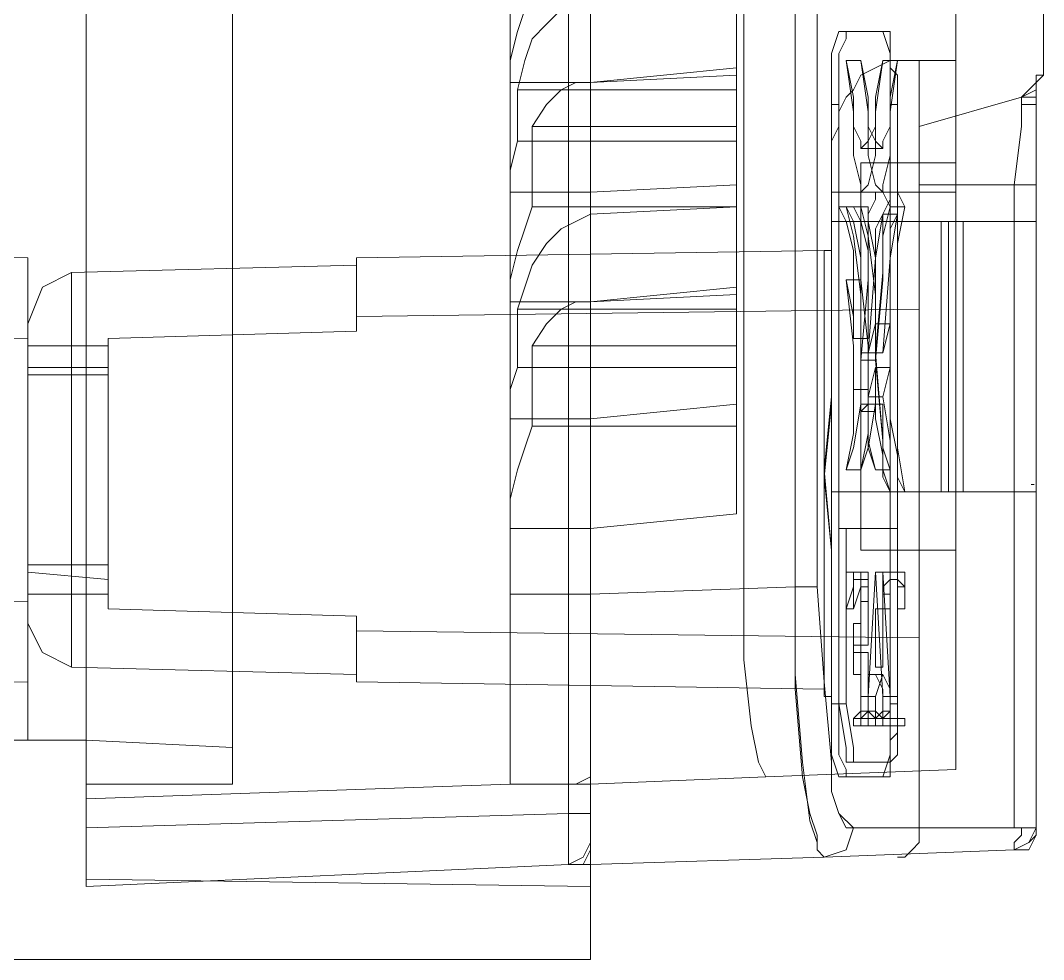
# Model space of a CAD drawing. Header units: millimetres. Extents: x 2788 to 2954, y 1337 to 1391.
# Drawn here: x 2903.5231 to 2903.6712, y 1348.3025 to 1348.4385 of the extents above; entities that cross this region are included whole.
import ezdxf

# ---------------------------------------------------------------- set-up
doc = ezdxf.new("R2010")
doc.units = ezdxf.units.MM
doc.layers.add('PDF_0', color=7, linetype='Continuous')

msp = doc.modelspace()

# ---------------------------------------------------------------- linework, layer by layer
at = {"layer": 'PDF_0', "lineweight": 15}
msp.add_lwpolyline([(2902.918745417022, 1348.530555654757, 0.315900315948668), (2902.927212377022, 1348.519442769757), (2902.927212377022, 1348.305652029757), (2902.927212377022, 1348.302476919757), (2902.949438147023, 1348.302476919757), (2902.949438147023, 1348.305652029757), (2902.949438147023, 1348.361745639757), (2903.522016317022, 1348.361745639757), (2903.522016317022, 1348.303535289757), (2903.522016317022, 1348.302476919757), (2903.605627547023, 1348.302476919757), (2903.605627547023, 1348.303535289757), (2903.605627547023, 1350.374765379757), (2903.605627547023, 1350.376882119757), (2903.522016317022, 1350.376882119757), (2903.522016317022, 1350.374765379757), (2903.522016317022, 1350.315496659757), (2902.949438147023, 1350.315496659757), (2902.949438147023, 1350.372648639757), (2902.949438147023, 1350.376882119757), (2902.927212377022, 1350.376882119757), (2902.927212377022, 1350.372648639757), (2902.927212377022, 1350.159916269757, 0.3159003159497631), (2902.918745417022, 1350.148803384757)], format="xyb", dxfattribs=at)
for points in [[(2903.670188117023, 1348.430539689757), (2903.670188117023, 1348.429481319757), (2903.670188117023, 1348.426306209757), (2903.670188117023, 1348.414664139757), (2903.670188117023, 1348.409372289757), (2903.670188117023, 1348.370212599757), (2903.670188117023, 1348.321527579757), (2903.643728867023, 1348.321527579757), (2903.641612127023, 1348.323644319757), (2903.640553757023, 1348.326819429757), (2903.640553757023, 1348.331052909757), (2903.639495387023, 1348.342694979757), (2903.638437017023, 1348.356453789757), (2903.638437017023, 1350.240352389757), (2903.639495387023, 1350.255169569757), (2903.640553757023, 1350.267870009757), (2903.640553757023, 1350.272103489757), (2903.641612127023, 1350.276336969757), (2903.642670497023, 1350.278453709757), (2903.643728867023, 1350.278453709757)], [(2903.638437017023, 1350.240352389757), (2903.637378647023, 1350.240352389757), (2903.635261907023, 1350.240352389757), (2903.635261907023, 1348.356453789757), (2903.637378647023, 1348.356453789757), (2903.638437017023, 1348.356453789757)], [(2903.670188117023, 1348.429481319757), (2903.671246487022, 1348.430539689757), (2903.671246487022, 1348.531084839757)], [(2903.605627547023, 1348.445356869757), (2903.626794947023, 1348.446415239757), (2903.626794947023, 1348.430539689757), (2903.605627547023, 1348.429481319757)], [(2903.671246487022, 1348.430539689757), (2903.670188117023, 1348.430539689757), (2903.670188117023, 1348.429481319757), (2903.670188117023, 1348.426306209757), (2903.670188117023, 1348.414664139757), (2903.670188117023, 1348.423131099757), (2903.670188117023, 1348.426306209757), (2903.670188117023, 1348.427364579757)], [(2903.605627547023, 1348.413605769757), (2903.626794947023, 1348.414664139757), (2903.626794947023, 1348.398788589757), (2903.605627547023, 1348.397730219757)], [(2903.626794947023, 1348.411489029757), (2903.605627547023, 1348.411489029757)], [(2903.670188117023, 1348.409372289757), (2903.670188117023, 1348.370212599757)], [(2903.605627547023, 1348.380796299757), (2903.626794947023, 1348.382913039757), (2903.626794947023, 1348.367037489757), (2903.605627547023, 1348.364920749757)], [(2903.626794947023, 1348.379737929757), (2903.605627547023, 1348.379737929757)], [(2903.605627547023, 1348.316235729757), (2903.639495387023, 1348.317294099757), (2903.642670497023, 1348.318352469757), (2903.643728867023, 1348.321527579757), (2903.642670497023, 1348.321527579757), (2903.641612127023, 1348.323644319757), (2903.640553757023, 1348.326819429757), (2903.640553757023, 1348.331052909757), (2903.639495387023, 1348.342694979757), (2903.638437017023, 1348.356453789757), (2903.637378647023, 1348.356453789757), (2903.635261907023, 1348.356453789757), (2903.635261907023, 1348.343753349757), (2903.636320277023, 1348.331052909757), (2903.637378647023, 1348.322585949757), (2903.638437017023, 1348.319410839757), (2903.638437017023, 1348.318352469757)], [(2903.639495387023, 1348.317294099757), (2903.638437017023, 1348.318352469757), (2903.638437017023, 1348.320469209757), (2903.637378647023, 1348.323644319757), (2903.636320277023, 1348.328936169757), (2903.635261907023, 1348.341636609757), (2903.635261907023, 1348.356453789757), (2903.605627547023, 1348.355395419757)], [(2903.643728867023, 1348.321527579757), (2903.642670497023, 1348.318352469757), (2903.639495387023, 1348.317294099757), (2903.667013007022, 1348.318352469757), (2903.669129747022, 1348.319410839757), (2903.670188117023, 1348.321527579757)], [(2903.669129747022, 1348.319410839757), (2903.670188117023, 1348.320469209757), (2903.669129747022, 1348.318352469757), (2903.667013007022, 1348.318352469757), (2903.668071377023, 1348.318352469757)]]:
    msp.add_lwpolyline(points, dxfattribs=at)
at = {"layer": 'PDF_0', "lineweight": 0}
for points in [[(2903.658546047022, 1348.432656429757), (2903.658546047022, 1348.790385489757)], [(2903.627853317023, 1348.744875579757), (2903.627853317023, 1348.356453789757), (2903.627853317023, 1348.345870089757), (2903.628911687023, 1348.336344759757), (2903.629970057023, 1348.331052909757), (2903.631028427023, 1348.328936169757), (2903.658546047022, 1348.329994539757), (2903.658546047022, 1348.361745639757), (2903.658546047022, 1348.370212599757), (2903.657487677023, 1348.370212599757), (2903.657487677023, 1348.409372289757), (2903.658546047022, 1348.409372289757), (2903.650079087023, 1348.409372289757), (2903.653254197023, 1348.409372289757), (2903.654312567023, 1348.409372289757), (2903.656429307022, 1348.409372289757), (2903.654312567023, 1348.409372289757), (2903.653254197023, 1348.409372289757), (2903.650079087023, 1348.409372289757), (2903.647962347023, 1348.409372289757), (2903.645845607023, 1348.409372289757), (2903.644787237023, 1348.409372289757), (2903.643728867023, 1348.409372289757), (2903.642670497023, 1348.409372289757), (2903.641612127023, 1348.409372289757), (2903.640553757023, 1348.409372289757), (2903.653254197023, 1348.409372289757), (2903.667013007022, 1348.409372289757), (2903.670188117023, 1348.409372289757), (2903.667013007022, 1348.409372289757), (2903.667013007022, 1348.414664139757), (2903.653254197023, 1348.414664139757)], [(2903.553767417023, 1348.729000029757), (2903.553767417023, 1348.364920749757), (2903.553767417023, 1348.327877799757), (2903.532600017023, 1348.327877799757)], [(2903.532600017023, 1348.545902019757), (2903.532600017023, 1348.314118989757)], [(2903.593985477023, 1348.501450479757), (2903.593985477023, 1348.327877799757), (2903.532600017023, 1348.325761059757)], [(2903.602452437023, 1348.498275369757), (2903.602452437023, 1348.323644319757), (2903.602452437023, 1348.318352469757), (2903.602452437023, 1348.316235729757), (2903.605627547023, 1348.316235729757)], [(2903.626794947023, 1348.396671849757), (2903.626794947023, 1348.388204889757), (2903.595043847023, 1348.388204889757), (2903.595043847023, 1348.396671849757), (2903.596102217023, 1348.399846959757), (2903.597160587023, 1348.403022069757), (2903.599277327023, 1348.406197179757), (2903.601394067023, 1348.408313919757), (2903.603510807023, 1348.409372289757), (2903.605627547023, 1348.410430659757), (2903.605627547023, 1348.429481319757), (2903.593985477023, 1348.429481319757), (2903.593985477023, 1348.432656429757), (2903.595043847023, 1348.436889909757), (2903.596102217023, 1348.440065019757)], [(2903.601394067023, 1348.440065019757), (2903.599277327023, 1348.437948279757), (2903.597160587023, 1348.435831539757), (2903.596102217023, 1348.432656429757), (2903.595043847023, 1348.428422949757), (2903.626794947023, 1348.428422949757), (2903.626794947023, 1348.430539689757)], [(2903.641612127023, 1348.328936169757), (2903.640553757023, 1348.332111279757), (2903.640553757023, 1348.339519869757), (2903.640553757023, 1348.332111279757), (2903.641612127023, 1348.328936169757), (2903.647962347023, 1348.328936169757), (2903.649020717023, 1348.332111279757), (2903.649020717023, 1348.339519869757), (2903.649020717023, 1348.426306209757), (2903.649020717023, 1348.433714799757), (2903.647962347023, 1348.436889909757), (2903.649020717023, 1348.436889909757), (2903.649020717023, 1348.435831539757), (2903.649020717023, 1348.434773169757), (2903.649020717023, 1348.433714799757), (2903.649020717023, 1348.431598059757), (2903.650079087023, 1348.430539689757), (2903.650079087023, 1348.428422949757), (2903.650079087023, 1348.426306209757)], [(2903.649020717023, 1348.331052909757), (2903.650079087023, 1348.332111279757), (2903.650079087023, 1348.333169649757), (2903.650079087023, 1348.339519869757), (2903.650079087023, 1348.426306209757), (2903.649020717023, 1348.426306209757), (2903.649020717023, 1348.433714799757), (2903.647962347023, 1348.436889909757), (2903.641612127023, 1348.436889909757), (2903.640553757023, 1348.433714799757), (2903.640553757023, 1348.426306209757), (2903.640553757023, 1348.433714799757), (2903.641612127023, 1348.436889909757)], [(2903.641612127023, 1348.426306209757), (2903.641612127023, 1348.428422949757), (2903.641612127023, 1348.430539689757), (2903.641612127023, 1348.432656429757), (2903.641612127023, 1348.433714799757), (2903.642670497023, 1348.435831539757), (2903.642670497023, 1348.436889909757), (2903.647962347023, 1348.436889909757)], [(2903.642670497023, 1348.436889909757), (2903.642670497023, 1348.436889909757)], [(2903.647962347023, 1348.436889909757), (2903.647962347023, 1348.436889909757)], [(2903.597160587023, 1348.423131099757), (2903.599277327023, 1348.426306209757), (2903.601394067023, 1348.428422949757), (2903.603510807023, 1348.429481319757), (2903.605627547023, 1348.429481319757), (2903.626794947023, 1348.431598059757)], [(2903.651137457023, 1348.417839249757), (2903.653254197023, 1348.417839249757), (2903.653254197023, 1348.432656429757), (2903.651137457023, 1348.432656429757), (2903.649020717023, 1348.432656429757), (2903.646903977023, 1348.431598059757), (2903.644787237023, 1348.430539689757), (2903.643728867023, 1348.428422949757), (2903.642670497023, 1348.427364579757), (2903.641612127023, 1348.425247839757), (2903.641612127023, 1348.423131099757), (2903.640553757023, 1348.421014359757), (2903.640553757023, 1348.413605769757)], [(2903.642670497023, 1348.432656429757), (2903.643728867023, 1348.425247839757), (2903.643728867023, 1348.418897619757), (2903.644787237023, 1348.414664139757), (2903.644787237023, 1348.413605769757), (2903.645845607023, 1348.414664139757), (2903.646903977023, 1348.418897619757), (2903.646903977023, 1348.425247839757), (2903.647962347023, 1348.432656429757)], [(2903.650079087023, 1348.361745639757), (2903.658546047022, 1348.361745639757), (2903.658546047022, 1348.413605769757), (2903.658546047022, 1348.418897619757), (2903.658546047022, 1348.413605769757), (2903.653254197023, 1348.413605769757), (2903.653254197023, 1348.417839249757), (2903.644787237023, 1348.417839249757), (2903.650079087023, 1348.417839249757), (2903.650079087023, 1348.409372289757), (2903.649020717023, 1348.409372289757), (2903.647962347023, 1348.409372289757), (2903.646903977023, 1348.409372289757), (2903.645845607023, 1348.409372289757), (2903.644787237023, 1348.409372289757), (2903.644787237023, 1348.417839249757), (2903.644787237023, 1348.409372289757), (2903.644787237023, 1348.417839249757), (2903.650079087023, 1348.417839249757), (2903.658546047022, 1348.417839249757), (2903.658546047022, 1348.424189469757), (2903.658546047022, 1348.428422949757), (2903.658546047022, 1348.431598059757), (2903.658546047022, 1348.432656429757), (2903.658546047022, 1348.431598059757)], [(2903.644787237023, 1348.432656429757), (2903.645845607023, 1348.425247839757), (2903.645845607023, 1348.418897619757), (2903.646903977023, 1348.414664139757), (2903.647962347023, 1348.413605769757), (2903.647962347023, 1348.414664139757), (2903.649020717023, 1348.418897619757), (2903.649020717023, 1348.425247839757), (2903.650079087023, 1348.432656429757)], [(2903.658546047022, 1348.409372289757), (2903.658546047022, 1348.417839249757), (2903.658546047022, 1348.424189469757), (2903.658546047022, 1348.428422949757), (2903.658546047022, 1348.431598059757), (2903.658546047022, 1348.432656429757), (2903.653254197023, 1348.432656429757)], [(2903.658546047022, 1348.432656429757), (2903.658546047022, 1348.432656429757)], [(2903.671246487022, 1348.430539689757), (2903.671246487022, 1348.430539689757)], [(2903.670188117023, 1348.429481319757), (2903.668071377023, 1348.427364579757), (2903.668071377023, 1348.426306209757), (2903.668071377023, 1348.423131099757), (2903.667013007022, 1348.414664139757), (2903.669129747022, 1348.414664139757), (2903.670188117023, 1348.414664139757), (2903.669129747022, 1348.414664139757), (2903.667013007022, 1348.414664139757), (2903.668071377023, 1348.423131099757), (2903.668071377023, 1348.426306209757), (2903.668071377023, 1348.427364579757), (2903.653254197023, 1348.423131099757), (2903.653254197023, 1348.414664139757), (2903.653254197023, 1348.409372289757), (2903.653254197023, 1348.370212599757), (2903.653254197023, 1348.321527579757), (2903.667013007022, 1348.321527579757), (2903.667013007022, 1348.370212599757)], [(2903.595043847023, 1348.428422949757), (2903.595043847023, 1348.421014359757), (2903.626794947023, 1348.421014359757)], [(2903.626794947023, 1348.414664139757), (2903.626794947023, 1348.421014359757), (2903.626794947023, 1348.428422949757)], [(2903.668071377023, 1348.427364579757), (2903.668071377023, 1348.427364579757)], [(2903.668071377023, 1348.427364579757), (2903.668071377023, 1348.427364579757)], [(2903.670188117023, 1348.427364579757), (2903.668071377023, 1348.427364579757)], [(2903.640553757023, 1348.379737929757), (2903.640553757023, 1348.426306209757), (2903.641612127023, 1348.426306209757), (2903.641612127023, 1348.339519869757), (2903.640553757023, 1348.339519869757), (2903.640553757023, 1348.367037489757)], [(2903.670188117023, 1348.414664139757), (2903.670188117023, 1348.424189469757), (2903.670188117023, 1348.426306209757), (2903.668071377023, 1348.426306209757)], [(2903.626794947023, 1348.423131099757), (2903.597160587023, 1348.423131099757), (2903.597160587023, 1348.411489029757), (2903.605627547023, 1348.411489029757)], [(2903.605627547023, 1348.413605769757), (2903.593985477023, 1348.413605769757), (2903.593985477023, 1348.416780879757), (2903.595043847023, 1348.421014359757)], [(2903.644787237023, 1348.419955989757), (2903.647962347023, 1348.419955989757)], [(2903.658546047022, 1348.417839249757), (2903.658546047022, 1348.417839249757)], [(2903.657487677023, 1348.370212599757), (2903.659604417023, 1348.370212599757), (2903.667013007022, 1348.370212599757), (2903.668071377023, 1348.370212599757), (2903.669129747022, 1348.370212599757), (2903.670188117023, 1348.370212599757), (2903.667013007022, 1348.370212599757), (2903.653254197023, 1348.370212599757), (2903.640553757023, 1348.370212599757), (2903.640553757023, 1348.409372289757), (2903.640553757023, 1348.413605769757), (2903.644787237023, 1348.413605769757), (2903.653254197023, 1348.413605769757), (2903.653254197023, 1348.361745639757), (2903.653254197023, 1348.329994539757)], [(2903.641612127023, 1348.411489029757), (2903.642670497023, 1348.411489029757), (2903.643728867023, 1348.407255549757), (2903.644787237023, 1348.398788589757), (2903.644787237023, 1348.390321629757), (2903.644787237023, 1348.389263259757), (2903.646903977023, 1348.389263259757), (2903.646903977023, 1348.390321629757), (2903.646903977023, 1348.389263259757), (2903.644787237023, 1348.389263259757), (2903.645845607023, 1348.400905329757), (2903.645845607023, 1348.410430659757), (2903.646903977023, 1348.412547399757), (2903.646903977023, 1348.413605769757), (2903.647962347023, 1348.413605769757), (2903.649020717023, 1348.411489029757), (2903.647962347023, 1348.407255549757), (2903.647962347023, 1348.401963699757), (2903.646903977023, 1348.389263259757), (2903.647962347023, 1348.377621189757), (2903.647962347023, 1348.373387709757), (2903.649020717023, 1348.370212599757), (2903.651137457023, 1348.370212599757), (2903.650079087023, 1348.376562819757), (2903.650079087023, 1348.386088149757), (2903.650079087023, 1348.376562819757), (2903.651137457023, 1348.370212599757), (2903.649020717023, 1348.370212599757), (2903.647962347023, 1348.372329339757), (2903.647962347023, 1348.375504449757), (2903.646903977023, 1348.380796299757), (2903.646903977023, 1348.388204889757), (2903.649020717023, 1348.388204889757), (2903.649020717023, 1348.380796299757), (2903.650079087023, 1348.375504449757), (2903.650079087023, 1348.372329339757), (2903.651137457023, 1348.370212599757), (2903.650079087023, 1348.372329339757), (2903.650079087023, 1348.375504449757), (2903.649020717023, 1348.380796299757), (2903.649020717023, 1348.388204889757)], [(2903.651137457023, 1348.411489029757), (2903.650079087023, 1348.413605769757), (2903.649020717023, 1348.413605769757), (2903.649020717023, 1348.412547399757), (2903.647962347023, 1348.410430659757), (2903.647962347023, 1348.400905329757), (2903.646903977023, 1348.389263259757), (2903.647962347023, 1348.400905329757), (2903.647962347023, 1348.410430659757), (2903.649020717023, 1348.412547399757), (2903.649020717023, 1348.413605769757), (2903.650079087023, 1348.413605769757), (2903.651137457023, 1348.411489029757), (2903.649020717023, 1348.411489029757), (2903.647962347023, 1348.413605769757), (2903.646903977023, 1348.413605769757), (2903.646903977023, 1348.412547399757), (2903.645845607023, 1348.410430659757), (2903.645845607023, 1348.400905329757), (2903.644787237023, 1348.389263259757)], [(2903.650079087023, 1348.413605769757), (2903.647962347023, 1348.413605769757), (2903.644787237023, 1348.413605769757)], [(2903.626794947023, 1348.391379999757), (2903.597160587023, 1348.391379999757), (2903.599277327023, 1348.394555109757), (2903.601394067023, 1348.396671849757), (2903.603510807023, 1348.397730219757), (2903.605627547023, 1348.397730219757), (2903.593985477023, 1348.397730219757), (2903.593985477023, 1348.400905329757), (2903.595043847023, 1348.405138809757), (2903.596102217023, 1348.408313919757), (2903.597160587023, 1348.411489029757)], [(2903.642670497023, 1348.400905329757), (2903.643728867023, 1348.395613479757), (2903.643728867023, 1348.392438369757), (2903.643728867023, 1348.405138809757), (2903.642670497023, 1348.409372289757), (2903.641612127023, 1348.411489029757), (2903.643728867023, 1348.411489029757), (2903.644787237023, 1348.409372289757), (2903.645845607023, 1348.405138809757), (2903.645845607023, 1348.392438369757), (2903.643728867023, 1348.392438369757), (2903.643728867023, 1348.395613479757), (2903.642670497023, 1348.400905329757), (2903.643728867023, 1348.391379999757), (2903.643728867023, 1348.385029779757), (2903.643728867023, 1348.378679559757), (2903.642670497023, 1348.373387709757), (2903.643728867023, 1348.378679559757), (2903.643728867023, 1348.385029779757)], [(2903.642670497023, 1348.411489029757), (2903.644787237023, 1348.411489029757), (2903.645845607023, 1348.411489029757), (2903.645845607023, 1348.409372289757), (2903.646903977023, 1348.404080439757), (2903.646903977023, 1348.390321629757), (2903.644787237023, 1348.390321629757), (2903.644787237023, 1348.404080439757), (2903.643728867023, 1348.409372289757), (2903.642670497023, 1348.411489029757), (2903.641612127023, 1348.411489029757), (2903.642670497023, 1348.409372289757), (2903.643728867023, 1348.405138809757), (2903.643728867023, 1348.392438369757)], [(2903.645845607023, 1348.392438369757), (2903.645845607023, 1348.405138809757), (2903.644787237023, 1348.409372289757), (2903.643728867023, 1348.411489029757), (2903.644787237023, 1348.411489029757), (2903.645845607023, 1348.407255549757), (2903.646903977023, 1348.398788589757), (2903.646903977023, 1348.390321629757)], [(2903.647962347023, 1348.383971409757), (2903.649020717023, 1348.388204889757), (2903.647962347023, 1348.383971409757), (2903.645845607023, 1348.383971409757), (2903.646903977023, 1348.388204889757), (2903.646903977023, 1348.380796299757), (2903.647962347023, 1348.375504449757), (2903.647962347023, 1348.372329339757), (2903.649020717023, 1348.370212599757), (2903.647962347023, 1348.373387709757), (2903.647962347023, 1348.377621189757), (2903.646903977023, 1348.390321629757), (2903.647962347023, 1348.401963699757), (2903.647962347023, 1348.407255549757), (2903.649020717023, 1348.411489029757)], [(2903.644787237023, 1348.409372289757), (2903.644787237023, 1348.409372289757)], [(2903.644787237023, 1348.409372289757), (2903.644787237023, 1348.409372289757)], [(2903.644787237023, 1348.409372289757), (2903.644787237023, 1348.409372289757)], [(2903.644787237023, 1348.409372289757), (2903.644787237023, 1348.370212599757)], [(2903.649020717023, 1348.394555109757), (2903.649020717023, 1348.404080439757), (2903.650079087023, 1348.410430659757), (2903.649020717023, 1348.408313919757), (2903.649020717023, 1348.404080439757), (2903.647962347023, 1348.390321629757), (2903.649020717023, 1348.404080439757), (2903.649020717023, 1348.408313919757), (2903.650079087023, 1348.410430659757), (2903.647962347023, 1348.410430659757), (2903.646903977023, 1348.404080439757), (2903.646903977023, 1348.394555109757), (2903.645845607023, 1348.390321629757), (2903.646903977023, 1348.404080439757), (2903.646903977023, 1348.408313919757), (2903.647962347023, 1348.410430659757), (2903.646903977023, 1348.408313919757), (2903.646903977023, 1348.404080439757), (2903.645845607023, 1348.390321629757)], [(2903.647962347023, 1348.410430659757), (2903.646903977023, 1348.404080439757), (2903.646903977023, 1348.394555109757)], [(2903.647962347023, 1348.390321629757), (2903.649020717023, 1348.394555109757), (2903.649020717023, 1348.404080439757), (2903.650079087023, 1348.410430659757)], [(2903.656429307022, 1348.370212599757), (2903.656429307022, 1348.409372289757)], [(2903.657487677023, 1348.409372289757), (2903.659604417023, 1348.409372289757), (2903.667013007022, 1348.409372289757), (2903.667013007022, 1348.370212599757), (2903.667013007022, 1348.409372289757)], [(2903.659604417023, 1348.409372289757), (2903.659604417023, 1348.409372289757)], [(2903.659604417023, 1348.409372289757), (2903.659604417023, 1348.409372289757)], [(2903.659604417023, 1348.409372289757), (2903.659604417023, 1348.370212599757)], [(2903.667013007022, 1348.409372289757), (2903.667013007022, 1348.409372289757)], [(2903.670188117023, 1348.409372289757), (2903.670188117023, 1348.370212599757)], [(2903.639495387023, 1348.405138809757), (2903.640553757023, 1348.405138809757), (2903.640553757023, 1348.406197179757), (2903.640553757023, 1348.407255549757)], [(2903.319867647023, 1348.405138809757), (2903.524133057022, 1348.404080439757), (2903.524133057022, 1348.342694979757), (2903.319867647023, 1348.341636609757)], [(2903.524133057022, 1348.394555109757), (2903.526249797023, 1348.399846959757), (2903.530483277023, 1348.401963699757), (2903.571759707022, 1348.403022069757), (2903.571759707022, 1348.404080439757), (2903.639495387023, 1348.405138809757), (2903.639495387023, 1348.341636609757), (2903.571759707022, 1348.342694979757)], [(2903.571759707022, 1348.403022069757), (2903.571759707022, 1348.404080439757), (2903.571759707022, 1348.403022069757)], [(2903.535775127023, 1348.392438369757), (2903.571759707022, 1348.393496739757), (2903.535775127023, 1348.392438369757), (2903.535775127023, 1348.353278679757), (2903.571759707022, 1348.352220309757), (2903.571759707022, 1348.350103569757), (2903.653254197023, 1348.349045199757), (2903.653254197023, 1348.396671849757), (2903.571759707022, 1348.395613479757), (2903.571759707022, 1348.393496739757), (2903.571759707022, 1348.403022069757), (2903.530483277023, 1348.401963699757)], [(2903.645845607023, 1348.385029779757), (2903.645845607023, 1348.378679559757), (2903.644787237023, 1348.373387709757), (2903.645845607023, 1348.378679559757), (2903.645845607023, 1348.385029779757), (2903.645845607023, 1348.391379999757), (2903.644787237023, 1348.400905329757)], [(2903.626794947023, 1348.399846959757), (2903.605627547023, 1348.397730219757), (2903.605627547023, 1348.355395419757), (2903.605627547023, 1348.344811719757), (2903.605627547023, 1348.336344759757), (2903.605627547023, 1348.329994539757), (2903.605627547023, 1348.327877799757), (2903.631028427023, 1348.328936169757), (2903.629970057023, 1348.331052909757), (2903.628911687023, 1348.336344759757), (2903.627853317023, 1348.345870089757), (2903.627853317023, 1348.356453789757)], [(2903.595043847023, 1348.396671849757), (2903.626794947023, 1348.396671849757), (2903.626794947023, 1348.398788589757)], [(2903.524133057022, 1348.392438369757), (2903.420412797022, 1348.391379999757), (2903.420412797022, 1348.355395419757), (2903.524133057022, 1348.354337049757)], [(2903.535775127023, 1348.388204889757), (2903.535775127023, 1348.391379999757), (2903.524133057022, 1348.391379999757), (2903.524133057022, 1348.388204889757)], [(2903.597160587023, 1348.391379999757), (2903.597160587023, 1348.379737929757), (2903.596102217023, 1348.376562819757), (2903.595043847023, 1348.373387709757), (2903.593985477023, 1348.369154229757), (2903.593985477023, 1348.364920749757), (2903.605627547023, 1348.364920749757)], [(2903.644787237023, 1348.390321629757), (2903.644787237023, 1348.390321629757)], [(2903.644787237023, 1348.389263259757), (2903.644787237023, 1348.389263259757)], [(2903.605627547023, 1348.380796299757), (2903.593985477023, 1348.380796299757), (2903.593985477023, 1348.385029779757), (2903.595043847023, 1348.388204889757)], [(2903.626794947023, 1348.382913039757), (2903.626794947023, 1348.388204889757)], [(2903.646903977023, 1348.373387709757), (2903.645845607023, 1348.377621189757), (2903.645845607023, 1348.383971409757), (2903.646903977023, 1348.388204889757)], [(2903.640553757023, 1348.382913039757), (2903.639495387023, 1348.372329339757), (2903.640553757023, 1348.361745639757), (2903.639495387023, 1348.373387709757), (2903.640553757023, 1348.383971409757)], [(2903.642670497023, 1348.373387709757), (2903.643728867023, 1348.376562819757), (2903.644787237023, 1348.382913039757), (2903.644787237023, 1348.381854669757), (2903.645845607023, 1348.382913039757)], [(2903.646903977023, 1348.381854669757), (2903.644787237023, 1348.381854669757), (2903.645845607023, 1348.382913039757), (2903.645845607023, 1348.376562819757), (2903.646903977023, 1348.373387709757), (2903.645845607023, 1348.377621189757), (2903.645845607023, 1348.383971409757)], [(2903.646903977023, 1348.382913039757), (2903.645845607023, 1348.376562819757), (2903.644787237023, 1348.373387709757)], [(2903.649020717023, 1348.373387709757), (2903.649020717023, 1348.377621189757), (2903.647962347023, 1348.383971409757), (2903.649020717023, 1348.377621189757), (2903.649020717023, 1348.373387709757), (2903.647962347023, 1348.376562819757), (2903.647962347023, 1348.382913039757)], [(2903.605627547023, 1348.379737929757), (2903.597160587023, 1348.379737929757)], [(2903.644787237023, 1348.370212599757), (2903.643728867023, 1348.370212599757), (2903.642670497023, 1348.370212599757), (2903.641612127023, 1348.370212599757), (2903.640553757023, 1348.370212599757)], [(2903.640553757023, 1348.370212599757), (2903.640553757023, 1348.328936169757)], [(2903.644787237023, 1348.370212599757), (2903.644787237023, 1348.370212599757)], [(2903.644787237023, 1348.370212599757), (2903.644787237023, 1348.370212599757)], [(2903.644787237023, 1348.370212599757), (2903.644787237023, 1348.370212599757)], [(2903.644787237023, 1348.361745639757), (2903.644787237023, 1348.370212599757)], [(2903.644787237023, 1348.361745639757), (2903.644787237023, 1348.370212599757)], [(2903.644787237023, 1348.370212599757), (2903.644787237023, 1348.361745639757)], [(2903.650079087023, 1348.370212599757), (2903.658546047022, 1348.370212599757)], [(2903.659604417023, 1348.370212599757), (2903.659604417023, 1348.370212599757)], [(2903.659604417023, 1348.370212599757), (2903.659604417023, 1348.370212599757)], [(2903.667013007022, 1348.370212599757), (2903.667013007022, 1348.370212599757)], [(2903.647962347023, 1348.328936169757), (2903.649020717023, 1348.328936169757), (2903.649020717023, 1348.329994539757), (2903.649020717023, 1348.331052909757), (2903.649020717023, 1348.332111279757), (2903.649020717023, 1348.334228019757), (2903.650079087023, 1348.335286389757), (2903.650079087023, 1348.337403129757), (2903.650079087023, 1348.339519869757), (2903.649020717023, 1348.339519869757), (2903.649020717023, 1348.333169649757), (2903.649020717023, 1348.332111279757), (2903.649020717023, 1348.331052909757), (2903.645845607023, 1348.331052909757), (2903.642670497023, 1348.331052909757), (2903.643728867023, 1348.331052909757), (2903.643728867023, 1348.332111279757), (2903.643728867023, 1348.333169649757), (2903.642670497023, 1348.339519869757), (2903.641612127023, 1348.339519869757), (2903.641612127023, 1348.337403129757), (2903.641612127023, 1348.335286389757), (2903.641612127023, 1348.333169649757), (2903.641612127023, 1348.332111279757), (2903.642670497023, 1348.329994539757), (2903.642670497023, 1348.328936169757), (2903.647962347023, 1348.328936169757), (2903.649020717023, 1348.332111279757), (2903.649020717023, 1348.339519869757), (2903.649020717023, 1348.364920749757)], [(2903.650079087023, 1348.364920749757), (2903.649020717023, 1348.364920749757), (2903.644787237023, 1348.364920749757), (2903.641612127023, 1348.364920749757), (2903.644787237023, 1348.364920749757), (2903.645845607023, 1348.364920749757), (2903.646903977023, 1348.364920749757)], [(2903.642670497023, 1348.364920749757), (2903.641612127023, 1348.364920749757), (2903.641612127023, 1348.339519869757), (2903.642670497023, 1348.333169649757), (2903.642670497023, 1348.332111279757), (2903.642670497023, 1348.331052909757), (2903.642670497023, 1348.332111279757), (2903.642670497023, 1348.333169649757), (2903.641612127023, 1348.339519869757)], [(2903.658546047022, 1348.361745639757), (2903.658546047022, 1348.361745639757)], [(2903.535775127023, 1348.357512159757), (2903.535775127023, 1348.355395419757), (2903.524133057022, 1348.355395419757), (2903.524133057022, 1348.358570529757)], [(2903.642670497023, 1348.358570529757), (2903.642670497023, 1348.353278679757)], [(2903.644787237023, 1348.358570529757), (2903.643728867023, 1348.358570529757), (2903.642670497023, 1348.358570529757)], [(2903.643728867023, 1348.357512159757), (2903.643728867023, 1348.356453789757), (2903.642670497023, 1348.353278679757), (2903.643728867023, 1348.356453789757), (2903.643728867023, 1348.357512159757), (2903.644787237023, 1348.357512159757), (2903.643728867023, 1348.357512159757), (2903.644787237023, 1348.357512159757), (2903.644787237023, 1348.356453789757), (2903.645845607023, 1348.356453789757), (2903.645845607023, 1348.357512159757), (2903.644787237023, 1348.357512159757), (2903.645845607023, 1348.357512159757), (2903.645845607023, 1348.347986829757)], [(2903.643728867023, 1348.358570529757), (2903.643728867023, 1348.353278679757)], [(2903.643728867023, 1348.358570529757), (2903.644787237023, 1348.358570529757)], [(2903.644787237023, 1348.346928459757), (2903.645845607023, 1348.346928459757), (2903.644787237023, 1348.346928459757), (2903.643728867023, 1348.346928459757), (2903.644787237023, 1348.346928459757), (2903.644787237023, 1348.340578239757), (2903.644787237023, 1348.338461499757), (2903.643728867023, 1348.337403129757), (2903.643728867023, 1348.336344759757), (2903.644787237023, 1348.336344759757), (2903.644787237023, 1348.337403129757), (2903.644787237023, 1348.340578239757), (2903.644787237023, 1348.354337049757), (2903.644787237023, 1348.356453789757), (2903.644787237023, 1348.357512159757), (2903.644787237023, 1348.347986829757), (2903.645845607023, 1348.347986829757), (2903.644787237023, 1348.347986829757), (2903.643728867023, 1348.347986829757), (2903.644787237023, 1348.347986829757), (2903.643728867023, 1348.347986829757), (2903.643728867023, 1348.349045199757), (2903.643728867023, 1348.351161939757), (2903.643728867023, 1348.343753349757), (2903.643728867023, 1348.345870089757), (2903.643728867023, 1348.346928459757), (2903.643728867023, 1348.345870089757), (2903.643728867023, 1348.343753349757), (2903.644787237023, 1348.343753349757), (2903.644787237023, 1348.351161939757), (2903.643728867023, 1348.351161939757), (2903.643728867023, 1348.349045199757), (2903.643728867023, 1348.347986829757)], [(2903.643728867023, 1348.357512159757), (2903.643728867023, 1348.357512159757)], [(2903.643728867023, 1348.353278679757), (2903.644787237023, 1348.356453789757), (2903.644787237023, 1348.357512159757)], [(2903.643728867023, 1348.353278679757), (2903.644787237023, 1348.356453789757), (2903.644787237023, 1348.357512159757)], [(2903.644787237023, 1348.358570529757), (2903.644787237023, 1348.357512159757), (2903.645845607023, 1348.357512159757), (2903.645845607023, 1348.358570529757)], [(2903.644787237023, 1348.357512159757), (2903.644787237023, 1348.357512159757)], [(2903.644787237023, 1348.357512159757), (2903.644787237023, 1348.357512159757)], [(2903.644787237023, 1348.357512159757), (2903.644787237023, 1348.357512159757)], [(2903.644787237023, 1348.356453789757), (2903.644787237023, 1348.354337049757), (2903.645845607023, 1348.354337049757), (2903.645845607023, 1348.356453789757), (2903.645845607023, 1348.357512159757)], [(2903.644787237023, 1348.357512159757), (2903.644787237023, 1348.357512159757)], [(2903.649020717023, 1348.337403129757), (2903.649020717023, 1348.340578239757), (2903.647962347023, 1348.340578239757), (2903.647962347023, 1348.341636609757), (2903.646903977023, 1348.343753349757), (2903.647962347023, 1348.341636609757), (2903.647962347023, 1348.340578239757), (2903.649020717023, 1348.340578239757), (2903.649020717023, 1348.341636609757), (2903.647962347023, 1348.343753349757), (2903.646903977023, 1348.340578239757), (2903.647962347023, 1348.343753349757), (2903.646903977023, 1348.343753349757), (2903.645845607023, 1348.343753349757), (2903.646903977023, 1348.343753349757), (2903.645845607023, 1348.343753349757), (2903.645845607023, 1348.340578239757), (2903.645845607023, 1348.338461499757), (2903.646903977023, 1348.337403129757), (2903.646903977023, 1348.336344759757), (2903.645845607023, 1348.336344759757), (2903.645845607023, 1348.337403129757), (2903.645845607023, 1348.338461499757), (2903.645845607023, 1348.340578239757), (2903.645845607023, 1348.337403129757), (2903.645845607023, 1348.340578239757), (2903.646903977023, 1348.358570529757), (2903.645845607023, 1348.340578239757), (2903.645845607023, 1348.343753349757)], [(2903.645845607023, 1348.357512159757), (2903.645845607023, 1348.357512159757)], [(2903.645845607023, 1348.357512159757), (2903.645845607023, 1348.357512159757)], [(2903.645845607023, 1348.357512159757), (2903.645845607023, 1348.357512159757)], [(2903.645845607023, 1348.357512159757), (2903.645845607023, 1348.357512159757)], [(2903.646903977023, 1348.358570529757), (2903.646903977023, 1348.358570529757)], [(2903.647962347023, 1348.358570529757), (2903.646903977023, 1348.358570529757)], [(2903.647962347023, 1348.344811719757), (2903.646903977023, 1348.344811719757), (2903.646903977023, 1348.353278679757), (2903.647962347023, 1348.353278679757), (2903.647962347023, 1348.358570529757), (2903.649020717023, 1348.358570529757), (2903.649020717023, 1348.353278679757), (2903.649020717023, 1348.355395419757)], [(2903.647962347023, 1348.340578239757), (2903.646903977023, 1348.358570529757)], [(2903.647962347023, 1348.358570529757), (2903.647962347023, 1348.358570529757)], [(2903.649020717023, 1348.340578239757), (2903.647962347023, 1348.358570529757)], [(2903.650079087023, 1348.358570529757), (2903.649020717023, 1348.358570529757), (2903.647962347023, 1348.358570529757), (2903.649020717023, 1348.358570529757), (2903.650079087023, 1348.358570529757), (2903.651137457023, 1348.358570529757), (2903.650079087023, 1348.358570529757), (2903.650079087023, 1348.353278679757), (2903.650079087023, 1348.356453789757), (2903.650079087023, 1348.353278679757), (2903.651137457023, 1348.353278679757), (2903.651137457023, 1348.358570529757)], [(2903.647962347023, 1348.338461499757), (2903.647962347023, 1348.340578239757), (2903.647962347023, 1348.337403129757), (2903.649020717023, 1348.337403129757), (2903.649020717023, 1348.340578239757), (2903.649020717023, 1348.357512159757), (2903.649020717023, 1348.340578239757), (2903.649020717023, 1348.338461499757), (2903.647962347023, 1348.337403129757), (2903.647962347023, 1348.336344759757), (2903.647962347023, 1348.337403129757), (2903.649020717023, 1348.338461499757), (2903.649020717023, 1348.340578239757)], [(2903.647962347023, 1348.353278679757), (2903.647962347023, 1348.355395419757), (2903.647962347023, 1348.356453789757), (2903.649020717023, 1348.357512159757), (2903.650079087023, 1348.357512159757), (2903.650079087023, 1348.340578239757), (2903.650079087023, 1348.357512159757), (2903.651137457023, 1348.356453789757)], [(2903.647962347023, 1348.355395419757), (2903.647962347023, 1348.356453789757), (2903.649020717023, 1348.357512159757)], [(2903.649020717023, 1348.357512159757), (2903.649020717023, 1348.357512159757)], [(2903.649020717023, 1348.357512159757), (2903.649020717023, 1348.357512159757)], [(2903.649020717023, 1348.357512159757), (2903.649020717023, 1348.357512159757)], [(2903.649020717023, 1348.357512159757), (2903.649020717023, 1348.357512159757)], [(2903.650079087023, 1348.357512159757), (2903.651137457023, 1348.356453789757), (2903.651137457023, 1348.353278679757), (2903.651137457023, 1348.356453789757), (2903.650079087023, 1348.356453789757)], [(2903.650079087023, 1348.357512159757), (2903.650079087023, 1348.357512159757)], [(2903.650079087023, 1348.357512159757), (2903.650079087023, 1348.357512159757)], [(2903.645845607023, 1348.354337049757), (2903.645845607023, 1348.356453789757)], [(2903.603510807023, 1348.327877799757), (2903.605627547023, 1348.328936169757), (2903.605627547023, 1348.332111279757), (2903.605627547023, 1348.338461499757), (2903.605627547023, 1348.345870089757), (2903.605627547023, 1348.355395419757), (2903.597160587023, 1348.355395419757), (2903.595043847023, 1348.355395419757), (2903.593985477023, 1348.355395419757)], [(2903.605627547023, 1348.355395419757), (2903.605627547023, 1348.355395419757)], [(2903.530483277023, 1348.344811719757), (2903.571759707022, 1348.343753349757), (2903.571759707022, 1348.352220309757), (2903.535775127023, 1348.353278679757)], [(2903.642670497023, 1348.353278679757), (2903.642670497023, 1348.353278679757)], [(2903.643728867023, 1348.353278679757), (2903.642670497023, 1348.353278679757)], [(2903.642670497023, 1348.353278679757), (2903.642670497023, 1348.353278679757)], [(2903.643728867023, 1348.353278679757), (2903.643728867023, 1348.353278679757)], [(2903.646903977023, 1348.344811719757), (2903.646903977023, 1348.353278679757)], [(2903.647962347023, 1348.353278679757), (2903.647962347023, 1348.353278679757)], [(2903.647962347023, 1348.353278679757), (2903.647962347023, 1348.353278679757)], [(2903.647962347023, 1348.353278679757), (2903.647962347023, 1348.353278679757)], [(2903.649020717023, 1348.353278679757), (2903.649020717023, 1348.353278679757)], [(2903.650079087023, 1348.353278679757), (2903.650079087023, 1348.353278679757)], [(2903.650079087023, 1348.353278679757), (2903.650079087023, 1348.353278679757)], [(2903.651137457023, 1348.353278679757), (2903.651137457023, 1348.353278679757)], [(2903.651137457023, 1348.353278679757), (2903.651137457023, 1348.353278679757)], [(2903.524133057022, 1348.351161939757), (2903.526249797023, 1348.346928459757), (2903.530483277023, 1348.344811719757), (2903.571759707022, 1348.343753349757), (2903.571759707022, 1348.342694979757), (2903.571759707022, 1348.343753349757)], [(2903.643728867023, 1348.351161939757), (2903.643728867023, 1348.351161939757)], [(2903.643728867023, 1348.351161939757), (2903.643728867023, 1348.351161939757)], [(2903.644787237023, 1348.351161939757), (2903.644787237023, 1348.351161939757)], [(2903.644787237023, 1348.351161939757), (2903.644787237023, 1348.351161939757)], [(2903.643728867023, 1348.347986829757), (2903.643728867023, 1348.347986829757)], [(2903.643728867023, 1348.346928459757), (2903.643728867023, 1348.346928459757)], [(2903.645845607023, 1348.346928459757), (2903.645845607023, 1348.340578239757), (2903.644787237023, 1348.340578239757), (2903.644787237023, 1348.338461499757)], [(2903.646903977023, 1348.344811719757), (2903.646903977023, 1348.344811719757)], [(2903.646903977023, 1348.344811719757), (2903.646903977023, 1348.344811719757)], [(2903.647962347023, 1348.344811719757), (2903.647962347023, 1348.344811719757)], [(2903.524133057022, 1348.342694979757), (2903.524133057022, 1348.334228019757), (2903.508257507023, 1348.334228019757)], [(2903.643728867023, 1348.343753349757), (2903.643728867023, 1348.343753349757)], [(2903.643728867023, 1348.343753349757), (2903.643728867023, 1348.343753349757)], [(2903.643728867023, 1348.343753349757), (2903.643728867023, 1348.343753349757)], [(2903.644787237023, 1348.343753349757), (2903.644787237023, 1348.343753349757)], [(2903.646903977023, 1348.343753349757), (2903.646903977023, 1348.343753349757)], [(2903.647962347023, 1348.343753349757), (2903.647962347023, 1348.343753349757)], [(2903.649020717023, 1348.336344759757), (2903.650079087023, 1348.336344759757), (2903.650079087023, 1348.337403129757), (2903.650079087023, 1348.340578239757), (2903.650079087023, 1348.337403129757), (2903.650079087023, 1348.340578239757), (2903.650079087023, 1348.337403129757), (2903.649020717023, 1348.337403129757), (2903.649020717023, 1348.340578239757), (2903.649020717023, 1348.341636609757), (2903.647962347023, 1348.343753349757)], [(2903.647962347023, 1348.343753349757), (2903.647962347023, 1348.343753349757)], [(2903.640553757023, 1348.339519869757), (2903.640553757023, 1348.340578239757), (2903.639495387023, 1348.340578239757), (2903.639495387023, 1348.341636609757)], [(2903.643728867023, 1348.336344759757), (2903.644787237023, 1348.336344759757), (2903.645845607023, 1348.336344759757), (2903.646903977023, 1348.336344759757), (2903.647962347023, 1348.336344759757), (2903.649020717023, 1348.336344759757), (2903.649020717023, 1348.337403129757), (2903.649020717023, 1348.340578239757), (2903.649020717023, 1348.337403129757), (2903.650079087023, 1348.337403129757)], [(2903.644787237023, 1348.340578239757), (2903.644787237023, 1348.340578239757)], [(2903.644787237023, 1348.337403129757), (2903.644787237023, 1348.340578239757)], [(2903.647962347023, 1348.337403129757), (2903.646903977023, 1348.337403129757), (2903.647962347023, 1348.337403129757), (2903.646903977023, 1348.338461499757), (2903.646903977023, 1348.340578239757), (2903.646903977023, 1348.338461499757), (2903.646903977023, 1348.337403129757), (2903.646903977023, 1348.336344759757), (2903.647962347023, 1348.336344759757), (2903.646903977023, 1348.336344759757), (2903.645845607023, 1348.336344759757)], [(2903.645845607023, 1348.340578239757), (2903.645845607023, 1348.338461499757)], [(2903.646903977023, 1348.340578239757), (2903.646903977023, 1348.338461499757), (2903.646903977023, 1348.337403129757), (2903.647962347023, 1348.338461499757), (2903.649020717023, 1348.338461499757)], [(2903.647962347023, 1348.337403129757), (2903.647962347023, 1348.340578239757)], [(2903.647962347023, 1348.340578239757), (2903.647962347023, 1348.338461499757)], [(2903.649020717023, 1348.340578239757), (2903.649020717023, 1348.340578239757)], [(2903.650079087023, 1348.340578239757), (2903.649020717023, 1348.340578239757)], [(2903.645845607023, 1348.338461499757), (2903.644787237023, 1348.337403129757)], [(2903.646903977023, 1348.331052909757), (2903.645845607023, 1348.331052909757), (2903.649020717023, 1348.331052909757), (2903.649020717023, 1348.332111279757), (2903.649020717023, 1348.333169649757), (2903.649020717023, 1348.339519869757)], [(2903.647962347023, 1348.338461499757), (2903.646903977023, 1348.337403129757)], [(2903.650079087023, 1348.339519869757), (2903.650079087023, 1348.339519869757)], [(2903.643728867023, 1348.337403129757), (2903.643728867023, 1348.337403129757)], [(2903.643728867023, 1348.337403129757), (2903.643728867023, 1348.337403129757)], [(2903.643728867023, 1348.337403129757), (2903.643728867023, 1348.337403129757)], [(2903.643728867023, 1348.337403129757), (2903.643728867023, 1348.337403129757)], [(2903.644787237023, 1348.337403129757), (2903.644787237023, 1348.337403129757)], [(2903.644787237023, 1348.337403129757), (2903.644787237023, 1348.337403129757)], [(2903.644787237023, 1348.337403129757), (2903.644787237023, 1348.337403129757)], [(2903.644787237023, 1348.337403129757), (2903.644787237023, 1348.337403129757)], [(2903.644787237023, 1348.337403129757), (2903.644787237023, 1348.337403129757)], [(2903.644787237023, 1348.337403129757), (2903.644787237023, 1348.337403129757)], [(2903.644787237023, 1348.337403129757), (2903.644787237023, 1348.337403129757)], [(2903.645845607023, 1348.337403129757), (2903.645845607023, 1348.337403129757)], [(2903.645845607023, 1348.337403129757), (2903.645845607023, 1348.337403129757)], [(2903.645845607023, 1348.337403129757), (2903.645845607023, 1348.337403129757)], [(2903.646903977023, 1348.337403129757), (2903.646903977023, 1348.336344759757)], [(2903.646903977023, 1348.337403129757), (2903.646903977023, 1348.337403129757)], [(2903.647962347023, 1348.337403129757), (2903.647962347023, 1348.337403129757)], [(2903.647962347023, 1348.336344759757), (2903.647962347023, 1348.337403129757)], [(2903.647962347023, 1348.337403129757), (2903.647962347023, 1348.337403129757)], [(2903.649020717023, 1348.337403129757), (2903.649020717023, 1348.337403129757)], [(2903.649020717023, 1348.337403129757), (2903.649020717023, 1348.337403129757)], [(2903.649020717023, 1348.337403129757), (2903.649020717023, 1348.337403129757)], [(2903.649020717023, 1348.337403129757), (2903.649020717023, 1348.337403129757)], [(2903.649020717023, 1348.337403129757), (2903.649020717023, 1348.337403129757)], [(2903.649020717023, 1348.337403129757), (2903.649020717023, 1348.337403129757)], [(2903.649020717023, 1348.337403129757), (2903.649020717023, 1348.337403129757)], [(2903.650079087023, 1348.336344759757), (2903.651137457023, 1348.336344759757), (2903.651137457023, 1348.337403129757)], [(2903.650079087023, 1348.337403129757), (2903.650079087023, 1348.337403129757)], [(2903.650079087023, 1348.337403129757), (2903.650079087023, 1348.337403129757)], [(2903.650079087023, 1348.337403129757), (2903.650079087023, 1348.337403129757)], [(2903.643728867023, 1348.336344759757), (2903.643728867023, 1348.336344759757)], [(2903.644787237023, 1348.336344759757), (2903.644787237023, 1348.336344759757)], [(2903.646903977023, 1348.336344759757), (2903.647962347023, 1348.336344759757)], [(2903.646903977023, 1348.336344759757), (2903.646903977023, 1348.336344759757)], [(2903.649020717023, 1348.336344759757), (2903.649020717023, 1348.336344759757)], [(2903.650079087023, 1348.336344759757), (2903.650079087023, 1348.336344759757)], [(2903.324101127023, 1348.334228019757), (2903.532600017023, 1348.334228019757), (2903.553767417023, 1348.333169649757)], [(2903.649020717023, 1348.331052909757), (2903.649020717023, 1348.331052909757)], [(2903.598218957023, 1348.327877799757), (2903.605627547023, 1348.327877799757), (2903.598218957023, 1348.327877799757), (2903.595043847023, 1348.327877799757), (2903.593985477023, 1348.327877799757), (2903.595043847023, 1348.327877799757), (2903.598218957023, 1348.327877799757), (2903.605627547023, 1348.327877799757)], [(2903.642670497023, 1348.328936169757), (2903.642670497023, 1348.328936169757)], [(2903.647962347023, 1348.328936169757), (2903.647962347023, 1348.328936169757)], [(2903.605627547023, 1348.323644319757), (2903.604569177023, 1348.323644319757), (2903.602452437023, 1348.323644319757), (2903.604569177023, 1348.323644319757), (2903.605627547023, 1348.323644319757), (2903.604569177023, 1348.323644319757), (2903.602452437023, 1348.323644319757), (2903.532600017023, 1348.321527579757)], [(2903.602452437023, 1348.323644319757), (2903.602452437023, 1348.318352469757), (2903.602452437023, 1348.316235729757), (2903.604569177023, 1348.316235729757), (2903.605627547023, 1348.318352469757), (2903.604569177023, 1348.316235729757), (2903.602452437023, 1348.316235729757)], [(2903.650079087023, 1348.317294099757), (2903.651137457023, 1348.317294099757), (2903.652195827023, 1348.318352469757), (2903.653254197023, 1348.319410839757), (2903.653254197023, 1348.320469209757), (2903.653254197023, 1348.321527579757)], [(2903.653254197023, 1348.321527579757), (2903.653254197023, 1348.321527579757)], [(2903.653254197023, 1348.321527579757), (2903.653254197023, 1348.321527579757)], [(2903.667013007022, 1348.318352469757), (2903.667013007022, 1348.319410839757), (2903.668071377023, 1348.320469209757), (2903.668071377023, 1348.321527579757), (2903.667013007022, 1348.321527579757), (2903.670188117023, 1348.321527579757), (2903.670188117023, 1348.320469209757), (2903.670188117023, 1348.321527579757)], [(2903.605627547023, 1348.313060619757), (2903.532600017023, 1348.314118989757), (2903.532600017023, 1348.313060619757), (2903.602452437023, 1348.316235729757), (2903.604569177023, 1348.317294099757), (2903.605627547023, 1348.319410839757)], [(2903.638437017023, 1348.318352469757), (2903.639495387023, 1348.317294099757)], [(2903.602452437023, 1348.316235729757), (2903.602452437023, 1348.316235729757)]]:
    msp.add_lwpolyline(points, dxfattribs=at)
for points in [[(2903.642670497023, 1348.432656429757), (2903.644787237023, 1348.432656429757), (2903.645845607023, 1348.427364579757), (2903.645845607023, 1348.423131099757), (2903.646903977023, 1348.421014359757), (2903.647962347023, 1348.419955989757), (2903.647962347023, 1348.421014359757), (2903.649020717023, 1348.423131099757), (2903.649020717023, 1348.427364579757), (2903.650079087023, 1348.432656429757), (2903.647962347023, 1348.432656429757), (2903.646903977023, 1348.427364579757), (2903.646903977023, 1348.423131099757), (2903.645845607023, 1348.421014359757), (2903.644787237023, 1348.419955989757), (2903.644787237023, 1348.421014359757), (2903.643728867023, 1348.423131099757), (2903.643728867023, 1348.427364579757)], [(2903.647962347023, 1348.432656429757), (2903.646903977023, 1348.427364579757), (2903.646903977023, 1348.423131099757), (2903.645845607023, 1348.421014359757), (2903.644787237023, 1348.419955989757), (2903.644787237023, 1348.421014359757), (2903.643728867023, 1348.423131099757), (2903.643728867023, 1348.427364579757), (2903.642670497023, 1348.432656429757), (2903.643728867023, 1348.425247839757), (2903.643728867023, 1348.418897619757), (2903.644787237023, 1348.414664139757), (2903.644787237023, 1348.413605769757), (2903.645845607023, 1348.414664139757), (2903.646903977023, 1348.418897619757), (2903.646903977023, 1348.425247839757)], [(2903.644787237023, 1348.432656429757), (2903.645845607023, 1348.425247839757), (2903.645845607023, 1348.418897619757), (2903.646903977023, 1348.414664139757), (2903.647962347023, 1348.413605769757), (2903.647962347023, 1348.414664139757), (2903.649020717023, 1348.418897619757), (2903.649020717023, 1348.425247839757), (2903.650079087023, 1348.432656429757), (2903.649020717023, 1348.427364579757), (2903.649020717023, 1348.423131099757), (2903.647962347023, 1348.421014359757), (2903.647962347023, 1348.419955989757), (2903.646903977023, 1348.421014359757), (2903.645845607023, 1348.423131099757), (2903.645845607023, 1348.427364579757)], [(2903.670188117023, 1348.430539689757), (2903.670188117023, 1348.428422949757), (2903.668071377023, 1348.427364579757), (2903.670188117023, 1348.428422949757)], [(2903.668071377023, 1348.427364579757), (2903.670188117023, 1348.428422949757), (2903.670188117023, 1348.430539689757), (2903.670188117023, 1348.428422949757)], [(2903.605627547023, 1348.410430659757), (2903.626794947023, 1348.411489029757)], [(2903.650079087023, 1348.397730219757), (2903.650079087023, 1348.406197179757), (2903.651137457023, 1348.411489029757), (2903.650079087023, 1348.406197179757)], [(2903.650079087023, 1348.409372289757), (2903.647962347023, 1348.409372289757), (2903.645845607023, 1348.409372289757), (2903.644787237023, 1348.409372289757), (2903.645845607023, 1348.409372289757), (2903.647962347023, 1348.409372289757), (2903.650079087023, 1348.409372289757), (2903.653254197023, 1348.409372289757), (2903.654312567023, 1348.409372289757), (2903.656429307022, 1348.409372289757), (2903.654312567023, 1348.409372289757), (2903.653254197023, 1348.409372289757)], [(2903.524133057022, 1348.351161939757), (2903.526249797023, 1348.346928459757), (2903.530483277023, 1348.344811719757), (2903.530483277023, 1348.401963699757), (2903.526249797023, 1348.399846959757), (2903.524133057022, 1348.394555109757)], [(2903.643728867023, 1348.385029779757), (2903.643728867023, 1348.391379999757), (2903.642670497023, 1348.400905329757), (2903.644787237023, 1348.400905329757), (2903.645845607023, 1348.391379999757), (2903.645845607023, 1348.385029779757)], [(2903.645845607023, 1348.390321629757), (2903.647962347023, 1348.390321629757), (2903.649020717023, 1348.394555109757), (2903.646903977023, 1348.394555109757)], [(2903.535775127023, 1348.388204889757), (2903.524133057022, 1348.388204889757)], [(2903.535775127023, 1348.359628899757), (2903.524133057022, 1348.359628899757), (2903.524133057022, 1348.387146519757), (2903.535775127023, 1348.387146519757)], [(2903.644787237023, 1348.373387709757), (2903.645845607023, 1348.376562819757), (2903.646903977023, 1348.382913039757), (2903.644787237023, 1348.382913039757), (2903.643728867023, 1348.376562819757), (2903.642670497023, 1348.373387709757)], [(2903.646903977023, 1348.373387709757), (2903.649020717023, 1348.373387709757), (2903.647962347023, 1348.376562819757), (2903.647962347023, 1348.382913039757), (2903.645845607023, 1348.382913039757), (2903.645845607023, 1348.376562819757)], [(2903.644787237023, 1348.370212599757), (2903.645845607023, 1348.370212599757), (2903.646903977023, 1348.370212599757), (2903.647962347023, 1348.370212599757), (2903.649020717023, 1348.370212599757), (2903.650079087023, 1348.370212599757), (2903.649020717023, 1348.370212599757), (2903.647962347023, 1348.370212599757), (2903.646903977023, 1348.370212599757), (2903.645845607023, 1348.370212599757)], [(2903.644787237023, 1348.370212599757), (2903.644787237023, 1348.361745639757), (2903.650079087023, 1348.361745639757), (2903.650079087023, 1348.370212599757), (2903.652195827023, 1348.370212599757), (2903.653254197023, 1348.370212599757), (2903.654312567023, 1348.370212599757), (2903.655370937023, 1348.370212599757), (2903.656429307022, 1348.370212599757), (2903.655370937023, 1348.370212599757), (2903.654312567023, 1348.370212599757), (2903.653254197023, 1348.370212599757), (2903.652195827023, 1348.370212599757), (2903.651137457023, 1348.370212599757), (2903.650079087023, 1348.370212599757), (2903.649020717023, 1348.370212599757), (2903.647962347023, 1348.370212599757), (2903.646903977023, 1348.370212599757), (2903.645845607023, 1348.370212599757)], [(2903.642670497023, 1348.339519869757), (2903.643728867023, 1348.333169649757), (2903.643728867023, 1348.332111279757), (2903.643728867023, 1348.331052909757), (2903.649020717023, 1348.331052909757), (2903.650079087023, 1348.332111279757), (2903.650079087023, 1348.333169649757), (2903.650079087023, 1348.339519869757), (2903.650079087023, 1348.364920749757), (2903.642670497023, 1348.364920749757)], [(2903.524133057022, 1348.358570529757), (2903.535775127023, 1348.357512159757)], [(2903.642670497023, 1348.358570529757), (2903.643728867023, 1348.358570529757), (2903.644787237023, 1348.358570529757), (2903.645845607023, 1348.358570529757), (2903.643728867023, 1348.358570529757)], [(2903.646903977023, 1348.358570529757), (2903.647962347023, 1348.358570529757), (2903.649020717023, 1348.340578239757), (2903.647962347023, 1348.340578239757)], [(2903.646903977023, 1348.358570529757), (2903.647962347023, 1348.358570529757)], [(2903.605627547023, 1348.355395419757), (2903.597160587023, 1348.355395419757), (2903.595043847023, 1348.355395419757), (2903.593985477023, 1348.355395419757), (2903.595043847023, 1348.355395419757), (2903.597160587023, 1348.355395419757)], [(2903.647962347023, 1348.355395419757), (2903.649020717023, 1348.355395419757), (2903.649020717023, 1348.353278679757), (2903.647962347023, 1348.353278679757)], [(2903.647962347023, 1348.353278679757), (2903.647962347023, 1348.344811719757)], [(2903.643728867023, 1348.337403129757), (2903.644787237023, 1348.338461499757), (2903.645845607023, 1348.338461499757), (2903.645845607023, 1348.340578239757), (2903.645845607023, 1348.338461499757), (2903.645845607023, 1348.337403129757), (2903.644787237023, 1348.337403129757)], [(2903.645845607023, 1348.340578239757), (2903.646903977023, 1348.340578239757), (2903.646903977023, 1348.338461499757), (2903.645845607023, 1348.338461499757)], [(2903.644787237023, 1348.337403129757), (2903.645845607023, 1348.338461499757), (2903.646903977023, 1348.337403129757), (2903.645845607023, 1348.337403129757)], [(2903.651137457023, 1348.337403129757), (2903.650079087023, 1348.337403129757)]]:
    msp.add_lwpolyline(points, close=True, dxfattribs=at)
at = {"layer": 'PDF_0', "lineweight": 15}
for centre, radius, start, end in [((2903.668600032282, 1348.476250026504), 0.06687764900019727, 270.7502432729364, 271.1033988510621), ((2903.668609056027, 1348.311230864442), 0.06004011610867014, 88.77760849936705, 89.17293351064346)]:
    msp.add_arc(centre, radius, start, end, dxfattribs=at)

doc.saveas('drawing.dxf')
